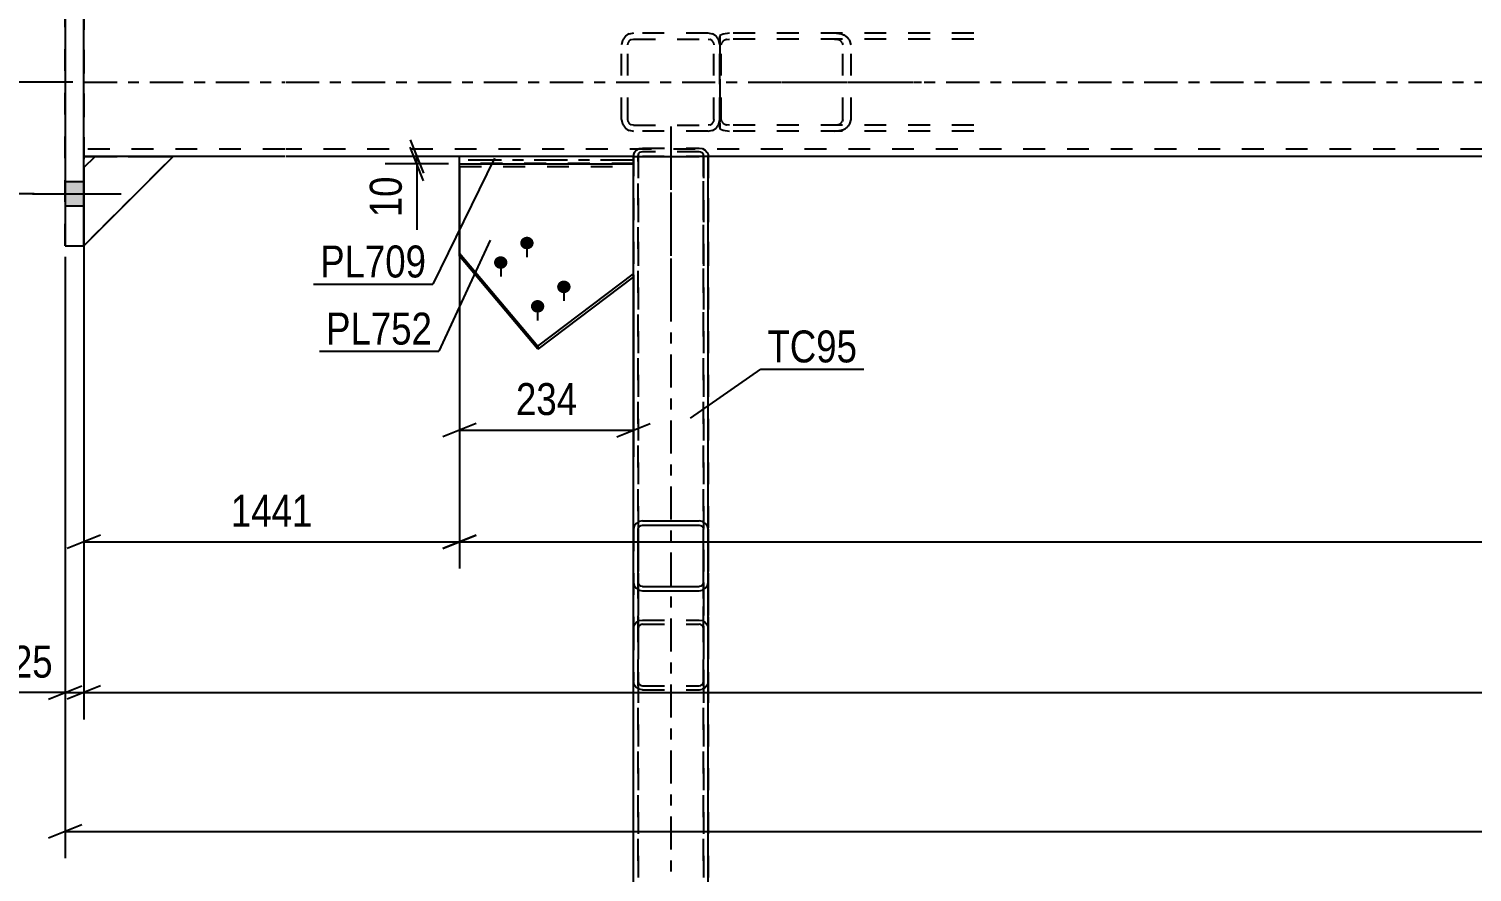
# Model space of a CAD drawing. Header units: millimetres. Extents: x 0 to 1189, y 0 to 841.
# Drawn here: x 64.9 to 194.2, y 683.3 to 758.9 of the extents above; entities that cross this region are included whole.
import ezdxf

# ---------------------------------------------------------------- set-up
doc = ezdxf.new("R2010")
doc.units = ezdxf.units.MM
doc.linetypes.add('DXK_LINE_DOT2', pattern=[3.9198, 1.9599, -1.9599])
doc.linetypes.add('DXK_LINE_DOT3', pattern=[5.9187, 2.979, -0.9799, 0.9799, -0.9799])
doc.styles.add('Arial Narrow', font='ARIALN.TTF', dxfattribs={"height": 0.2})

# ---------------------------------------------------------------- blocks, each defined once
blk = doc.blocks.new('Bolt-761549426-3742 - 3565')
at = {"linetype": 'Continuous'}
for points in [[(109.51, 739.14), (109.39, 739.16), (109.27, 739.19), (109.16, 739.25), (109.07, 739.33), (108.99, 739.43), (108.94, 739.53), (108.91, 739.65), (108.91, 739.77), (108.94, 739.88), (108.99, 739.99), (109.07, 740.08), (109.16, 740.16), (109.27, 740.22), (109.39, 740.26), (109.51, 740.27), (109.64, 740.26), (109.75, 740.22), (109.86, 740.16), (109.96, 740.08), (110.03, 739.99), (110.08, 739.88), (110.11, 739.77), (110.11, 739.65), (110.08, 739.53), (110.03, 739.43), (109.96, 739.33), (109.86, 739.25), (109.75, 739.19), (109.64, 739.16)], [(107.16, 737.39), (107.03, 737.41), (106.91, 737.44), (106.81, 737.5), (106.71, 737.58), (106.64, 737.68), (106.59, 737.78), (106.56, 737.9), (106.56, 738.02), (106.59, 738.13), (106.64, 738.24), (106.71, 738.34), (106.81, 738.41), (106.91, 738.47), (107.03, 738.51), (107.16, 738.52), (107.28, 738.51), (107.4, 738.47), (107.51, 738.41), (107.6, 738.34), (107.68, 738.24), (107.73, 738.13), (107.75, 738.02), (107.75, 737.9), (107.73, 737.78), (107.68, 737.68), (107.6, 737.58), (107.51, 737.5), (107.4, 737.44), (107.28, 737.41)], [(112.82, 735.21), (112.69, 735.22), (112.58, 735.26), (112.47, 735.32), (112.37, 735.4), (112.3, 735.49), (112.25, 735.6), (112.22, 735.72), (112.22, 735.83), (112.25, 735.95), (112.3, 736.06), (112.37, 736.15), (112.47, 736.23), (112.58, 736.29), (112.69, 736.33), (112.82, 736.34), (112.94, 736.33), (113.06, 736.29), (113.17, 736.23), (113.27, 736.15), (113.34, 736.06), (113.39, 735.95), (113.42, 735.83), (113.42, 735.72), (113.39, 735.6), (113.34, 735.49), (113.27, 735.4), (113.17, 735.32), (113.06, 735.26), (112.94, 735.22)], [(110.47, 733.46), (110.34, 733.48), (110.22, 733.51), (110.11, 733.57), (110.02, 733.65), (109.95, 733.75), (109.9, 733.85), (109.87, 733.97), (109.87, 734.09), (109.9, 734.2), (109.95, 734.31), (110.02, 734.4), (110.11, 734.48), (110.22, 734.54), (110.34, 734.58), (110.47, 734.59), (110.59, 734.58), (110.71, 734.54), (110.82, 734.48), (110.91, 734.4), (110.99, 734.31), (111.04, 734.2), (111.06, 734.09), (111.06, 733.97), (111.04, 733.85), (110.99, 733.75), (110.91, 733.65), (110.82, 733.57), (110.71, 733.51), (110.59, 733.48)]]:
    blk.add_hatch(color=1, dxfattribs=at).paths.add_polyline_path(points)
at = {"color": 1, "linetype": 'Continuous'}
for p, q in [((109.51, 740.16), (109.51, 738.45)), ((107.16, 738.41), (107.16, 736.7)), ((112.82, 736.23), (112.82, 734.52)), ((110.47, 734.48), (110.47, 732.77))]:
    blk.add_line(p, q, dxfattribs=at)
blk = doc.blocks.new('Part-761549426-3574 - 3565')
at = {"color": 7, "linetype": 'DXK_LINE_DOT2'}
for p, q in [((119.07, 758.53), (118.66, 758.45)), ((125.74, 758.53), (119.07, 758.53)), ((126.14, 758.45), (125.74, 758.53)), ((118.08, 757.88), (118, 757.47)), ((118, 750.8), (118, 757.47)), ((118, 757.47), (118, 757.47)), ((118.54, 757.47), (118.58, 757.67)), ((118.54, 757.47), (118.54, 757.47)), ((118.54, 750.8), (118.54, 757.47)), ((118.87, 757.96), (119.07, 758)), ((119.07, 758), (119.07, 758)), ((119.07, 758), (125.74, 758)), ((125.74, 758), (125.74, 758)), ((125.74, 758), (125.94, 757.96)), ((126.23, 757.67), (126.27, 757.47)), ((126.27, 757.47), (126.27, 757.47)), ((126.27, 750.8), (126.27, 757.47)), ((126.8, 757.47), (126.72, 757.88)), ((126.8, 750.8), (126.8, 757.47)), ((126.8, 757.47), (126.8, 757.47)), ((118, 750.8), (118, 750.8)), ((118, 750.8), (118.08, 750.39)), ((118.54, 750.8), (118.54, 750.8)), ((118.58, 750.6), (118.54, 750.8)), ((119.07, 750.27), (118.87, 750.31)), ((119.07, 750.27), (119.07, 750.27)), ((119.07, 750.27), (125.74, 750.27)), ((125.94, 750.31), (125.74, 750.27)), ((125.74, 750.27), (125.74, 750.27)), ((126.27, 750.8), (126.23, 750.6)), ((126.27, 750.8), (126.27, 750.8)), ((126.72, 750.39), (126.8, 750.8)), ((126.8, 750.8), (126.8, 750.8)), ((118.66, 749.82), (119.07, 749.73)), ((125.74, 749.73), (119.07, 749.73)), ((125.74, 749.73), (126.14, 749.82))]:
    blk.add_line(p, q, dxfattribs=at)
for centre, radius, start, end in [((119.07, 757.47), 1.07, 112.5, 157.5), ((125.74, 757.47), 1.07, 22.5, 67.5), ((119.07, 757.47), 0.533, 112.5, 157.5), ((125.74, 757.47), 0.533, 22.5, 67.5), ((119.07, 750.8), 1.07, 202.5, 247.5), ((119.07, 750.8), 0.533, 202.5, 247.5), ((125.74, 750.8), 0.533, 292.5, 337.5), ((125.74, 750.8), 1.07, 292.5, 337.5)]:
    blk.add_arc(centre, radius, start, end, dxfattribs=at)
blk = doc.blocks.new('Part-761549426-3591 - 3565')
at = {"color": 7, "linetype": 'DXK_LINE_DOT2'}
for p, q in [((119.07, 746.83), (103.47, 746.83)), ((103.47, 746.83), (103.47, 746.8)), ((103.47, 746.8), (103.47, 746.83)), ((103.47, 746.56), (119.07, 746.56)), ((119.07, 736.68), (119.07, 746.83))]:
    blk.add_line(p, q, dxfattribs=at)
at = {"color": 2, "linetype": 'Continuous'}
for p, q in [((103.47, 738.54), (103.47, 746.8)), ((103.47, 738.81), (110.5, 730.46)), ((110.5, 730.18), (103.47, 738.54)), ((110.5, 730.46), (119.07, 736.95)), ((119.07, 736.68), (110.5, 730.18)), ((110.5, 730.46), (110.5, 730.18))]:
    blk.add_line(p, q, dxfattribs=at)
blk = doc.blocks.new('Part-761549426-3636 - 3565')
at = {"color": 2, "linetype": 'Continuous'}
for p, q in [((68.13, 768.8), (68.13, 768.8)), ((69.8, 768.8), (68.13, 768.8)), ((68.13, 768.8), (68.13, 739.47)), ((69.8, 768.8), (69.8, 768.8)), ((69.8, 739.47), (69.8, 768.8)), ((68.13, 739.47), (68.13, 739.47)), ((68.13, 739.47), (69.8, 739.47)), ((69.8, 739.47), (69.8, 739.47))]:
    blk.add_line(p, q, dxfattribs=at)
at = {"color": 7, "linetype": 'DXK_LINE_DOT2'}
for p, q in [((68.13, 739.47), (68.13, 768.8)), ((69.8, 768.8), (69.8, 739.47))]:
    blk.add_line(p, q, dxfattribs=at)
blk = doc.blocks.new('Part-761549426-3641 - 3565')
at = {"color": 7, "linetype": 'DXK_LINE_DOT2'}
for p, q in [((69.8, 746.47), (70.8, 747.47)), ((77.8, 747.47), (69.8, 739.47)), ((69.8, 746.47), (70.8, 747.47)), ((69.8, 739.47), (77.8, 747.47)), ((69.8, 739.47), (69.8, 746.47)), ((69.8, 746.47), (69.8, 746.47)), ((69.8, 739.47), (69.8, 746.47)), ((70.8, 747.47), (77.8, 747.47)), ((69.8, 739.47), (69.8, 739.47))]:
    blk.add_line(p, q, dxfattribs=at)
at = {"color": 7, "linetype": 'DXK_LINE_DOT3'}
for p, q in [((69.8, 747.47), (77.8, 747.47)), ((77.8, 747.47), (69.8, 739.47))]:
    blk.add_line(p, q, dxfattribs=at)
blk = doc.blocks.new('Part-761549426-3643 - 3565')
at = {"color": 7, "linetype": 'DXK_LINE_DOT2'}
for p, q in [((127.1, 758.45), (126.8, 758.31)), ((126.8, 758.31), (126.8, 749.96)), ((126.8, 750.05), (126.8, 758.22)), ((127.67, 758.53), (127.1, 758.45)), ((149.56, 758.53), (127.67, 758.53)), ((137.64, 758.45), (137.07, 758.53)), ((126.92, 757.47), (126.98, 757.67)), ((126.92, 750.8), (126.92, 757.47)), ((127.39, 757.96), (127.67, 758)), ((149.56, 758), (127.67, 758)), ((137.07, 758), (137.36, 757.96)), ((137.76, 757.67), (137.82, 757.47)), ((137.82, 750.8), (137.82, 757.47)), ((138.57, 757.47), (138.46, 757.88)), ((138.57, 750.8), (138.57, 757.47)), ((126.98, 750.6), (126.92, 750.8)), ((127.67, 750.27), (127.39, 750.31)), ((149.56, 750.27), (127.67, 750.27)), ((137.36, 750.31), (137.07, 750.27)), ((137.82, 750.8), (137.76, 750.6)), ((138.46, 750.39), (138.57, 750.8)), ((126.8, 749.96), (127.1, 749.82)), ((127.1, 749.82), (127.67, 749.73)), ((149.56, 749.73), (127.67, 749.73)), ((137.07, 749.73), (137.64, 749.82))]:
    blk.add_line(p, q, dxfattribs=at)
at = {"color": 7, "linetype": 'DXK_LINE_DOT3'}
blk.add_line((132.37, 754.13), (144.87, 754.13), dxfattribs=at)
at = {"color": 7, "linetype": 'DXK_LINE_DOT2'}
for centre, radius, start, end in [((137.31, 757.12), 1.37, 33.287, 75.9956), ((127.55, 757.3), 0.685, 104.0044, 146.713), ((137.19, 757.3), 0.685, 33.287, 75.9956), ((127.55, 750.97), 0.685, 213.287, 255.9956), ((137.19, 750.97), 0.685, 284.0044, 326.713), ((137.31, 751.14), 1.37, 284.0044, 326.713)]:
    blk.add_arc(centre, radius, start, end, dxfattribs=at)
blk = doc.blocks.new('Part-761549426-3718 - 3565')
at = {"color": 2, "linetype": 'Continuous'}
for p, q in [((69.8, 746.47), (70.8, 747.47)), ((69.8, 739.47), (77.8, 747.47)), ((70.8, 747.47), (70.8, 747.47)), ((77.8, 747.47), (70.8, 747.47)), ((77.8, 747.47), (77.8, 747.47))]:
    blk.add_line(p, q, dxfattribs=at)
at = {"color": 7, "linetype": 'DXK_LINE_DOT2'}
for p, q in [((69.8, 746.47), (70.8, 747.47)), ((77.8, 747.47), (69.8, 739.47)), ((69.8, 739.47), (69.8, 746.47)), ((69.8, 746.47), (69.8, 746.47)), ((69.8, 746.47), (69.8, 739.47)), ((69.8, 739.47), (69.8, 739.47))]:
    blk.add_line(p, q, dxfattribs=at)
at = {"color": 7, "linetype": 'DXK_LINE_DOT3'}
for p, q in [((69.8, 747.47), (77.8, 747.47)), ((77.8, 747.47), (69.8, 739.47))]:
    blk.add_line(p, q, dxfattribs=at)
blk = doc.blocks.new('Part-761549426-3665 - 3565')
at = {"color": 2, "linetype": 'Continuous'}
for p, q in [((119.07, 747.47), (119.13, 747.47)), ((119.07, 682.04), (119.07, 746.8)), ((119.13, 747.47), (124.94, 747.47)), ((125.74, 747.47), (124.94, 747.47)), ((125.74, 747.47), (125.74, 747.47)), ((125.74, 714.04), (125.74, 747.47)), ((125.74, 682.04), (125.74, 700.38)), ((119.07, 643.22), (119.07, 662.35)), ((125.74, 643.22), (125.74, 661.33)), ((119.07, 621.58), (119.07, 623.53)), ((125.74, 621.58), (125.74, 622.51)), ((119.13, 621.27), (119.07, 621.58)), ((119.3, 621.01), (119.13, 621.27)), ((119.56, 620.84), (119.3, 621.01)), ((125.5, 621.01), (125.24, 620.84)), ((125.68, 621.27), (125.5, 621.01)), ((125.74, 621.58), (125.68, 621.27)), ((119.87, 620.78), (119.56, 620.84)), ((119.87, 620.78), (124.94, 620.78)), ((125.24, 620.84), (124.94, 620.78))]:
    blk.add_line(p, q, dxfattribs=at)
at = {"color": 7, "linetype": 'DXK_LINE_DOT2'}
for p, q in [((119.07, 747.47), (119.07, 747.47)), ((119.07, 626.64), (119.07, 747.47)), ((119.07, 746.8), (119.07, 747.47)), ((119.07, 747.47), (119.07, 747.47)), ((119.47, 747.47), (119.47, 747.47)), ((119.47, 621.58), (119.47, 747.47)), ((119.47, 747.47), (119.47, 626.64)), ((119.87, 747.47), (119.87, 747.47)), ((119.87, 747.47), (119.87, 747.47)), ((119.87, 747.47), (119.87, 747.47)), ((125.31, 747.47), (125.09, 747.47)), ((125.34, 747.47), (125.31, 747.47)), ((125.34, 747.47), (125.34, 747.47)), ((125.34, 621.58), (125.34, 747.47)), ((125.34, 747.47), (125.34, 626.64)), ((125.74, 747.47), (125.74, 626.64)), ((125.74, 700.38), (125.74, 714.04)), ((119.07, 662.35), (119.07, 682.04)), ((125.74, 661.33), (125.74, 682.04)), ((119.07, 623.53), (119.07, 643.22)), ((125.74, 622.51), (125.74, 643.22)), ((119.3, 627.21), (119.56, 627.38)), ((119.56, 627.38), (119.87, 627.44)), ((119.87, 627.44), (124.94, 627.44)), ((124.94, 627.44), (125.24, 627.38)), ((125.24, 627.38), (125.5, 627.21)), ((119.07, 626.64), (119.13, 626.95)), ((119.07, 621.58), (119.07, 626.64)), ((119.13, 626.95), (119.3, 627.21)), ((119.5, 626.8), (119.47, 626.64)), ((119.47, 626.64), (119.47, 621.58)), ((119.59, 626.93), (119.5, 626.8)), ((119.72, 627.01), (119.59, 626.93)), ((119.87, 627.04), (119.72, 627.01)), ((119.87, 627.04), (124.94, 627.04)), ((125.09, 627.01), (124.94, 627.04)), ((125.22, 626.93), (125.09, 627.01)), ((125.31, 626.8), (125.22, 626.93)), ((125.34, 626.64), (125.31, 626.8)), ((125.34, 626.64), (125.34, 621.58)), ((125.5, 627.21), (125.68, 626.95)), ((125.68, 626.95), (125.74, 626.64)), ((125.74, 626.64), (125.74, 621.58)), ((119.47, 621.58), (119.5, 621.42)), ((119.5, 621.42), (119.59, 621.29)), ((119.59, 621.29), (119.72, 621.21)), ((119.72, 621.21), (119.87, 621.18)), ((119.87, 621.18), (124.94, 621.18)), ((124.94, 621.18), (125.09, 621.21)), ((125.09, 621.21), (125.22, 621.29)), ((125.22, 621.29), (125.31, 621.42)), ((125.31, 621.42), (125.34, 621.58))]:
    blk.add_line(p, q, dxfattribs=at)
at = {"color": 7, "linetype": 'DXK_LINE_DOT3'}
blk.add_line((122.4, 747.47), (122.4, 624.11), dxfattribs=at)
blk = doc.blocks.new('Part-761549426-3734 - 3565')
at = {"color": 7, "linetype": 'DXK_LINE_DOT3'}
blk.add_line((122.4, 750.15), (122.4, 734.69), dxfattribs=at)
at = {"color": 7, "linetype": 'DXK_LINE_DOT2'}
for p, q in [((119.13, 747.83), (119.07, 747.65)), ((119.13, 747.83), (119.16, 747.86)), ((119.16, 747.86), (119.3, 748.03)), ((119.3, 748.03), (119.56, 748.18)), ((119.5, 747.74), (119.47, 747.65)), ((119.59, 747.82), (119.5, 747.74)), ((119.56, 748.18), (119.87, 748.23)), ((119.72, 747.86), (119.59, 747.82)), ((119.87, 747.9), (119.72, 747.86)), ((119.87, 748.23), (124.94, 748.23)), ((124.94, 747.9), (119.87, 747.9)), ((124.94, 748.23), (125.24, 748.18)), ((125.09, 747.87), (124.94, 747.9)), ((125.09, 747.87), (125.12, 747.86)), ((125.12, 747.86), (125.22, 747.82)), ((125.31, 747.74), (125.22, 747.82)), ((125.24, 748.18), (125.5, 748.03)), ((125.34, 747.65), (125.31, 747.74)), ((125.5, 748.03), (125.64, 747.86)), ((125.64, 747.86), (125.67, 747.83)), ((125.67, 747.83), (125.74, 747.65)), ((119.07, 747.65), (119.07, 737.84)), ((119.07, 747.47), (119.07, 747.57)), ((125.74, 747.47), (119.07, 747.47)), ((119.07, 731.55), (119.07, 747.47)), ((119.47, 747.65), (119.47, 737.84)), ((119.47, 747.47), (119.47, 747.57)), ((119.47, 747.47), (119.47, 747.47)), ((119.47, 747.47), (119.47, 731.55)), ((125.34, 737.84), (125.34, 747.65)), ((125.34, 747.47), (125.34, 747.57)), ((125.34, 731.55), (125.34, 747.47)), ((125.34, 747.47), (125.34, 747.47)), ((125.74, 747.65), (125.74, 737.84)), ((125.74, 747.47), (125.74, 747.57)), ((125.74, 731.55), (125.74, 747.47))]:
    blk.add_line(p, q, dxfattribs=at)
blk = doc.blocks.new('Part-761549426-3670 - 3565')
at = {"color": 2, "linetype": 'Continuous'}
for p, q in [((119.07, 747.47), (103.47, 747.47)), ((103.47, 746.8), (103.47, 747.47)), ((103.47, 746.8), (119.07, 746.8)), ((119.07, 746.8), (119.07, 747.47))]:
    blk.add_line(p, q, dxfattribs=at)
at = {"color": 7, "linetype": 'DXK_LINE_DOT3'}
blk.add_line((119.07, 747.13), (103.47, 747.13), dxfattribs=at)
blk = doc.blocks.new('Bolt-761549426-3681 - 3565')
at = {"linetype": 'Continuous'}
for points in [[(69.8, 763.03), (69.8, 765.23), (68.13, 765.23), (68.13, 763.03)], [(69.8, 763.03), (69.8, 765.23), (68.13, 765.23), (68.13, 763.03)], [(69.8, 743.03), (69.8, 745.23), (68.13, 745.23), (68.13, 743.03)], [(69.8, 743.03), (69.8, 745.23), (68.13, 745.23), (68.13, 743.03)]]:
    blk.add_hatch(color=1, dxfattribs=at).paths.add_polyline_path(points)
at = {"color": 1, "linetype": 'Continuous'}
for p, q in [((68.13, 765.23), (69.8, 765.23)), ((68.13, 765.23), (69.8, 765.23)), ((65.2, 764.13), (73.13, 764.13)), ((65.2, 764.13), (73.13, 764.13)), ((68.13, 763.03), (69.8, 763.03)), ((68.13, 763.03), (69.8, 763.03)), ((68.13, 745.23), (69.8, 745.23)), ((68.13, 745.23), (69.8, 745.23)), ((65.2, 744.13), (73.13, 744.13)), ((65.2, 744.13), (73.13, 744.13)), ((68.13, 743.03), (69.8, 743.03)), ((68.13, 743.03), (69.8, 743.03))]:
    blk.add_line(p, q, dxfattribs=at)
blk = doc.blocks.new('Part-761549426-3696 - 3565')
at = {"color": 7, "linetype": 'DXK_LINE_DOT2'}
for p, q in [((69.8, 760.8), (69.8, 747.47)), ((69.8, 748.29), (69.8, 748.8)), ((69.8, 747.47), (69.8, 748.8)), ((69.8, 748.13), (69.8, 748.13)), ((87.8, 748.13), (69.8, 748.13)), ((348.03, 748.13), (87.9, 748.13)), ((69.8, 747.47), (69.8, 747.47)), ((77.8, 747.47), (70.8, 747.47)), ((125.74, 747.47), (103.47, 747.47))]:
    blk.add_line(p, q, dxfattribs=at)
at = {"color": 2, "linetype": 'Continuous'}
for p, q in [((69.8, 748.8), (69.8, 759.47)), ((70.8, 747.47), (69.8, 747.47)), ((87.8, 747.47), (77.8, 747.47)), ((103.47, 747.47), (87.9, 747.47)), ((348.03, 747.47), (125.74, 747.47))]:
    blk.add_line(p, q, dxfattribs=at)
at = {"color": 7, "linetype": 'DXK_LINE_DOT3'}
for p, q in [((69.8, 754.13), (87.8, 754.13)), ((87.9, 754.13), (348.03, 754.13))]:
    blk.add_line(p, q, dxfattribs=at)
blk = doc.blocks.new('Part-761549426-3708 - 3565')
at = {"color": 2, "linetype": 'Continuous'}
for p, q in [((119.13, 714.32), (119.07, 714.03)), ((119.3, 714.56), (119.13, 714.32)), ((119.56, 714.73), (119.3, 714.56)), ((119.47, 714.03), (119.5, 714.18)), ((119.5, 714.18), (119.59, 714.3)), ((119.87, 714.78), (119.56, 714.73)), ((119.59, 714.3), (119.72, 714.38)), ((119.72, 714.38), (119.87, 714.41)), ((119.87, 714.78), (124.94, 714.78)), ((119.87, 714.41), (124.94, 714.41)), ((125.24, 714.73), (124.94, 714.78)), ((124.94, 714.41), (125.09, 714.38)), ((125.09, 714.38), (125.22, 714.3)), ((125.22, 714.3), (125.31, 714.18)), ((125.5, 714.56), (125.24, 714.73)), ((125.31, 714.18), (125.34, 714.03)), ((125.68, 714.32), (125.5, 714.56)), ((125.74, 714.03), (125.68, 714.32)), ((119.07, 709.27), (119.07, 714.03)), ((119.47, 709.27), (119.47, 714.03)), ((125.34, 709.27), (125.34, 714.03)), ((125.74, 709.27), (125.74, 714.03)), ((119.07, 700.38), (119.07, 709.27)), ((119.07, 709.27), (119.13, 708.98)), ((119.13, 708.98), (119.3, 708.74)), ((119.5, 709.13), (119.47, 709.27)), ((119.59, 709.01), (119.5, 709.13)), ((119.72, 708.92), (119.59, 709.01)), ((119.87, 708.9), (119.72, 708.92)), ((119.87, 708.9), (124.94, 708.9)), ((125.09, 708.92), (124.94, 708.9)), ((125.22, 709.01), (125.09, 708.92)), ((125.31, 709.13), (125.22, 709.01)), ((125.34, 709.27), (125.31, 709.13)), ((125.5, 708.74), (125.68, 708.98)), ((125.68, 708.98), (125.74, 709.27)), ((125.74, 700.38), (125.74, 709.27)), ((119.3, 708.74), (119.56, 708.58)), ((119.56, 708.58), (119.87, 708.52)), ((119.87, 708.52), (124.94, 708.52)), ((124.94, 708.52), (125.24, 708.58)), ((125.24, 708.58), (125.5, 708.74)), ((119.13, 700.09), (119.07, 700.38)), ((119.3, 699.85), (119.13, 700.09)), ((119.56, 699.69), (119.3, 699.85)), ((125.5, 699.85), (125.24, 699.69)), ((125.68, 700.09), (125.5, 699.85)), ((125.74, 700.38), (125.68, 700.09)), ((119.83, 699.64), (119.56, 699.69)), ((124.97, 699.64), (125.24, 699.69))]:
    blk.add_line(p, q, dxfattribs=at)
at = {"color": 7, "linetype": 'DXK_LINE_DOT2'}
for p, q in [((119.07, 714.03), (119.07, 705.14)), ((119.47, 714.03), (119.47, 705.14)), ((125.34, 705.14), (125.34, 714.03)), ((125.74, 714.03), (125.74, 705.14)), ((119.47, 700.38), (119.47, 709.27)), ((125.34, 709.27), (125.34, 700.38)), ((119.07, 705.14), (119.13, 705.43)), ((119.07, 705.14), (119.07, 700.38)), ((119.13, 705.43), (119.3, 705.67)), ((119.3, 705.67), (119.56, 705.84)), ((119.5, 705.28), (119.47, 705.14)), ((119.47, 705.14), (119.47, 700.38)), ((119.59, 705.41), (119.5, 705.28)), ((119.56, 705.84), (119.87, 705.89)), ((119.72, 705.49), (119.59, 705.41)), ((119.87, 705.52), (119.72, 705.49)), ((119.87, 705.89), (124.94, 705.89)), ((119.87, 705.52), (124.94, 705.52)), ((124.94, 705.89), (125.24, 705.84)), ((125.09, 705.49), (124.94, 705.52)), ((125.22, 705.41), (125.09, 705.49)), ((125.31, 705.28), (125.22, 705.41)), ((125.24, 705.84), (125.5, 705.67)), ((125.34, 705.14), (125.31, 705.28)), ((125.34, 700.38), (125.34, 705.14)), ((125.5, 705.67), (125.68, 705.43)), ((125.68, 705.43), (125.74, 705.14)), ((125.74, 705.14), (125.74, 700.38)), ((119.47, 700.38), (119.5, 700.24)), ((119.5, 700.24), (119.59, 700.11)), ((119.59, 700.11), (119.72, 700.03)), ((119.72, 700.03), (119.87, 700)), ((119.87, 700), (124.94, 700)), ((124.94, 700), (125.09, 700.03)), ((125.09, 700.03), (125.22, 700.11)), ((125.22, 700.11), (125.31, 700.24)), ((125.31, 700.24), (125.34, 700.38)), ((119.87, 699.63), (119.83, 699.64)), ((119.87, 699.63), (124.94, 699.63)), ((124.94, 699.63), (124.97, 699.64))]:
    blk.add_line(p, q, dxfattribs=at)
blk = doc.blocks.new('Part-761549426-3715 - 3565')
at = {"color": 7, "linetype": 'DXK_LINE_DOT2'}
for p, q in [((69.8, 746.47), (70.8, 747.47)), ((77.8, 747.47), (69.8, 739.47)), ((69.8, 746.47), (70.8, 747.47)), ((69.8, 739.47), (77.8, 747.47)), ((69.8, 739.47), (69.8, 746.47)), ((69.8, 746.47), (69.8, 746.47)), ((69.8, 739.47), (69.8, 746.47)), ((70.8, 747.47), (77.8, 747.47)), ((69.8, 739.47), (69.8, 739.47))]:
    blk.add_line(p, q, dxfattribs=at)
at = {"color": 7, "linetype": 'DXK_LINE_DOT3'}
for p, q in [((69.8, 747.47), (77.8, 747.47)), ((77.8, 747.47), (69.8, 739.47))]:
    blk.add_line(p, q, dxfattribs=at)
blk = doc.blocks.new('StraightDimension-761549426-15224 - 3565')
at = {"color": 7, "linetype": 'Continuous'}
for p, q in [((60.37, 765.63), (61.57, 762.63)), ((67.13, 764.13), (58.12, 764.13)), ((60.97, 754.13), (60.97, 764.13)), ((61.57, 752.63), (60.37, 755.63)), ((68.8, 754.13), (58.12, 754.13))]:
    blk.add_line(p, q, dxfattribs=at)
at = {"color": 0}
blk.add_wipeout([(60.22, 762.48), (56.02, 762.48), (56.02, 755.79), (60.22, 755.79)], dxfattribs=at)
at = {"color": 3, "style": 'Arial Narrow'}
blk.add_text('150', height=2.863, rotation=90.0002, dxfattribs=at).set_placement((59.62, 756.39))
blk = doc.blocks.new('StraightDimension-761549426-15225 - 3565')
at = {"color": 7, "linetype": 'Continuous'}
for p, q in [((60.37, 755.63), (61.57, 752.63)), ((68.8, 754.13), (58.12, 754.13)), ((60.97, 744.13), (60.97, 754.13)), ((61.57, 742.63), (60.37, 745.63)), ((65.36, 744.13), (58.12, 744.13))]:
    blk.add_line(p, q, dxfattribs=at)
at = {"color": 0}
blk.add_wipeout([(60.22, 752.48), (56.02, 752.48), (56.02, 745.79), (60.22, 745.79)], dxfattribs=at)
at = {"color": 3, "style": 'Arial Narrow'}
blk.add_text('150', height=2.863, rotation=90.0002, dxfattribs=at).set_placement((59.62, 746.39))
blk = doc.blocks.new('StraightDimension-761549426-15266 - 3565')
at = {"color": 7, "linetype": 'Continuous'}
for p, q in [((103.47, 746.47), (103.47, 710.51)), ((104.97, 713.51), (101.97, 712.31)), ((103.47, 712.91), (366.13, 712.91))]:
    blk.add_line(p, q, dxfattribs=at)
blk = doc.blocks.new('StraightDimension-761549426-15267 - 3565')
at = {"color": 7, "linetype": 'Continuous'}
for p, q in [((69.8, 746.47), (69.8, 710.51)), ((103.47, 746.47), (103.47, 710.51)), ((71.3, 713.51), (68.3, 712.31)), ((69.8, 712.91), (103.47, 712.91)), ((101.97, 712.31), (104.97, 713.51))]:
    blk.add_line(p, q, dxfattribs=at)
at = {"color": 0}
blk.add_wipeout([(90.89, 713.66), (90.89, 717.86), (82.38, 717.86), (82.38, 713.66)], dxfattribs=at)
at = {"color": 3, "style": 'Arial Narrow'}
blk.add_text('1441', height=2.863, dxfattribs=at).set_placement((82.98, 714.26))
blk = doc.blocks.new('StraightDimension-761549426-15304 - 3565')
at = {"color": 7, "linetype": 'Continuous'}
for p, q in [((103.47, 737.67), (103.47, 720.53)), ((119.07, 736.84), (119.07, 720.53)), ((104.97, 723.53), (101.97, 722.33)), ((117.57, 722.33), (120.57, 723.53)), ((103.47, 722.93), (119.07, 722.93))]:
    blk.add_line(p, q, dxfattribs=at)
at = {"color": 0}
blk.add_wipeout([(114.61, 723.68), (114.61, 727.88), (107.93, 727.88), (107.93, 723.68)], dxfattribs=at)
at = {"color": 3, "style": 'Arial Narrow'}
blk.add_text('234', height=2.863, dxfattribs=at).set_placement((108.53, 724.28))
blk = doc.blocks.new('StraightDimension-761549426-15415 - 3565')
at = {"color": 7, "linetype": 'Continuous'}
for p, q in [((99.04, 748.97), (100.24, 745.97)), ((100.24, 745.3), (99.04, 748.3)), ((102.47, 747.47), (96.79, 747.47)), ((102.47, 746.8), (96.79, 746.8)), ((99.64, 746.8), (99.64, 747.47)), ((99.64, 746.8), (99.64, 740.89)), ((99.64, 746.8), (99.64, 740.89))]:
    blk.add_line(p, q, dxfattribs=at)
at = {"color": 0}
blk.add_wipeout([(98.89, 746.28), (94.69, 746.28), (94.69, 741.42), (98.89, 741.42)], dxfattribs=at)
at = {"color": 3, "style": 'Arial Narrow'}
blk.add_text('10', height=2.863, rotation=90.0002, dxfattribs=at).set_placement((98.29, 742.02))
blk = doc.blocks.new('StraightDimension-761549426-15462 - 3565')
at = {"color": 7, "linetype": 'Continuous'}
for p, q in [((69.8, 738.47), (69.8, 696.98)), ((71.3, 699.98), (68.3, 698.78)), ((69.8, 699.38), (366.13, 699.38))]:
    blk.add_line(p, q, dxfattribs=at)
blk = doc.blocks.new('StraightDimension-761549426-15463 - 3565')
at = {"color": 7, "linetype": 'Continuous'}
for p, q in [((68.13, 738.47), (68.13, 696.98)), ((69.8, 738.47), (69.8, 696.98)), ((66.63, 698.78), (69.63, 699.98)), ((71.3, 699.98), (68.3, 698.78)), ((68.13, 699.38), (62.23, 699.38)), ((68.13, 699.38), (62.23, 699.38)), ((68.13, 699.38), (69.8, 699.38))]:
    blk.add_line(p, q, dxfattribs=at)
at = {"color": 0}
blk.add_wipeout([(67.61, 700.13), (67.61, 704.33), (62.75, 704.33), (62.75, 700.13)], dxfattribs=at)
at = {"color": 3, "style": 'Arial Narrow'}
blk.add_text('25', height=2.863, dxfattribs=at).set_placement((63.35, 700.73))
blk = doc.blocks.new('StraightDimension-761549426-15632 - 3565')
at = {"color": 7, "linetype": 'Continuous'}
for p, q in [((68.13, 738.47), (68.13, 684.52)), ((69.63, 687.52), (66.63, 686.32)), ((68.13, 686.92), (367.79, 686.92))]:
    blk.add_line(p, q, dxfattribs=at)
blk = doc.blocks.new('Mark-761549426-15297 - 3565')
at = {"color": 0}
blk.add_wipeout([(139.1, 729), (139.1, 732), (131.07, 732), (131.07, 729)], dxfattribs=at)
blk.add_wipeout([(139.1, 729), (139.1, 732), (131.07, 732), (131.07, 729)], dxfattribs=at)
at = {"color": 30, "linetype": 'Continuous'}
for p, q in [((124.18, 723.99), (130.47, 728.4)), ((130.47, 728.4), (139.7, 728.4))]:
    blk.add_line(p, q, dxfattribs=at)
at = {"color": 3, "style": 'Arial Narrow'}
blk.add_text('TC95', height=2.863, dxfattribs=at).set_placement((131.07, 729))
blk = doc.blocks.new('Mark-761549426-15399 - 3565')
at = {"color": 0}
blk.add_wipeout([(101.02, 730.6), (101.02, 733.6), (91.51, 733.6), (91.51, 730.6)], dxfattribs=at)
blk.add_wipeout([(101.02, 730.6), (101.02, 733.6), (91.51, 733.6), (91.51, 730.6)], dxfattribs=at)
at = {"color": 30, "linetype": 'Continuous'}
for p in [(106.23, 739.95), (90.91, 730)]:
    blk.add_line(p, (101.62, 730), dxfattribs=at)
at = {"color": 3, "style": 'Arial Narrow'}
blk.add_text('PL752', height=2.863, dxfattribs=at).set_placement((91.51, 730.6))
blk = doc.blocks.new('Mark-761549426-15402 - 3565')
at = {"color": 0}
blk.add_wipeout([(100.49, 736.62), (100.49, 739.62), (90.98, 739.62), (90.98, 736.62)], dxfattribs=at)
blk.add_wipeout([(100.49, 736.62), (100.49, 739.62), (90.98, 739.62), (90.98, 736.62)], dxfattribs=at)
at = {"color": 30, "linetype": 'Continuous'}
for p in [(106.61, 747.31), (90.38, 736.02)]:
    blk.add_line(p, (101.09, 736.02), dxfattribs=at)
at = {"color": 3, "style": 'Arial Narrow'}
blk.add_text('PL709', height=2.863, dxfattribs=at).set_placement((90.98, 736.62))

msp = doc.modelspace()

# ---------------------------------------------------------------- block references
for name in ['Part-761549426-3636 - 3565', 'Bolt-761549426-3681 - 3565', 'Part-761549426-3696 - 3565', 'Part-761549426-3574 - 3565', 'Part-761549426-3643 - 3565', 'Part-761549426-3734 - 3565', 'Part-761549426-3641 - 3565', 'Part-761549426-3718 - 3565', 'Part-761549426-3715 - 3565', 'Part-761549426-3670 - 3565', 'Part-761549426-3591 - 3565', 'Part-761549426-3665 - 3565', 'Bolt-761549426-3742 - 3565', 'Part-761549426-3708 - 3565']:
    msp.add_blockref(name, (0, 0))

# ---------------------------------------------------------------- next in the draw order: block references
for name in ['StraightDimension-761549426-15224 - 3565', 'StraightDimension-761549426-15266 - 3565']:
    msp.add_blockref(name, (0, 0))

# ---------------------------------------------------------------- next in the draw order: block references
msp.add_blockref('StraightDimension-761549426-15225 - 3565', (0, 0))

# ---------------------------------------------------------------- next in the draw order: block references
msp.add_blockref('StraightDimension-761549426-15267 - 3565', (0, 0))

# ---------------------------------------------------------------- next in the draw order: block references
for name in ['StraightDimension-761549426-15415 - 3565', 'StraightDimension-761549426-15304 - 3565']:
    msp.add_blockref(name, (0, 0))

# ---------------------------------------------------------------- next in the draw order: block references
msp.add_blockref('StraightDimension-761549426-15462 - 3565', (0, 0))

# ---------------------------------------------------------------- next in the draw order: block references
msp.add_blockref('StraightDimension-761549426-15463 - 3565', (0, 0))

# ---------------------------------------------------------------- next in the draw order: block references
msp.add_blockref('StraightDimension-761549426-15632 - 3565', (0, 0))

# ---------------------------------------------------------------- next in the draw order: block references
for name in ['Mark-761549426-15399 - 3565', 'Mark-761549426-15297 - 3565']:
    msp.add_blockref(name, (0, 0))

# ---------------------------------------------------------------- next in the draw order: block references
msp.add_blockref('Mark-761549426-15402 - 3565', (0, 0))

doc.saveas('drawing.dxf')
